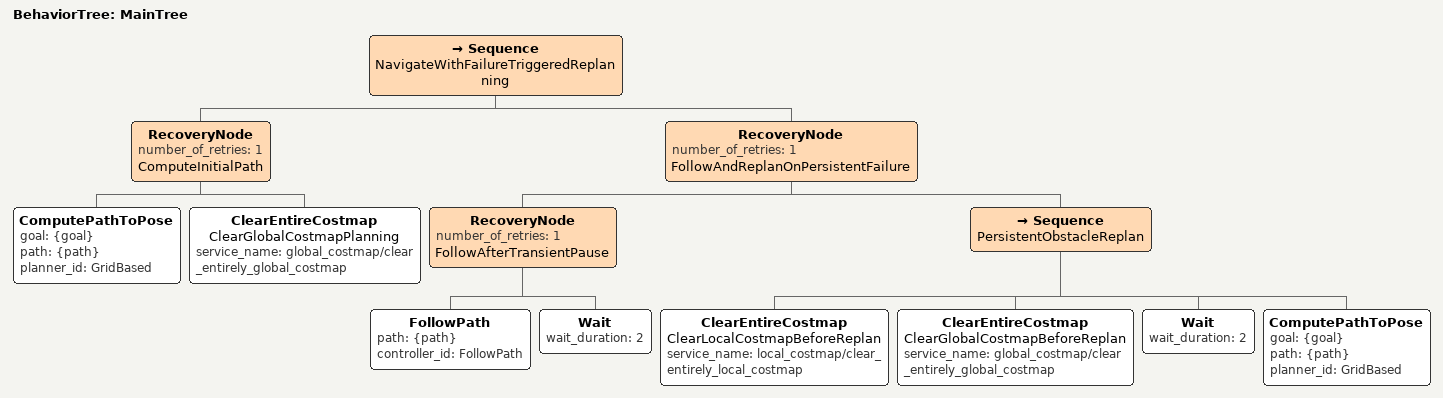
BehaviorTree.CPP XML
<root main_tree_to_execute="MainTree">
  <BehaviorTree ID="MainTree">
    <Sequence name="NavigateWithFailureTriggeredReplanning">
      <RecoveryNode number_of_retries="1" name="ComputeInitialPath">
        <ComputePathToPose
          goal="{goal}"
          path="{path}"
          planner_id="GridBased"/>
        <ClearEntireCostmap
          name="ClearGlobalCostmapPlanning"
          service_name="global_costmap/clear_entirely_global_costmap"/>
      </RecoveryNode>
      <RecoveryNode number_of_retries="1" name="FollowAndReplanOnPersistentFailure">
        <RecoveryNode number_of_retries="1" name="FollowAfterTransientPause">
          <FollowPath path="{path}" controller_id="FollowPath"/>
          <Wait wait_duration="2"/>
        </RecoveryNode>
        <Sequence name="PersistentObstacleReplan">
          <ClearEntireCostmap
            name="ClearLocalCostmapBeforeReplan"
            service_name="local_costmap/clear_entirely_local_costmap"/>
          <ClearEntireCostmap
            name="ClearGlobalCostmapBeforeReplan"
            service_name="global_costmap/clear_entirely_global_costmap"/>
          <!-- Allow the five-frame filtered scan to restore persistent
               obstacles before the one permitted global replan. -->
          <Wait wait_duration="2"/>
          <ComputePathToPose
            goal="{goal}"
            path="{path}"
            planner_id="GridBased"/>
        </Sequence>
      </RecoveryNode>
    </Sequence>
  </BehaviorTree>
</root>
